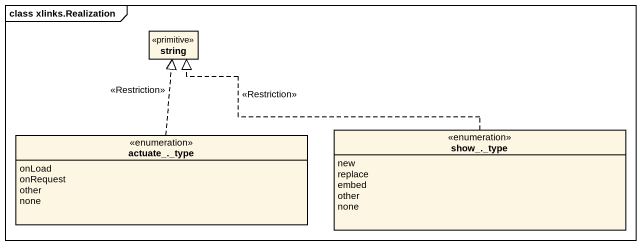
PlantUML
@startuml
mainframe class xlinks.Realization
hide circle
hide empty members
class string <<primitive>>
enum "actuate_._type" as actuate_type {
  onLoad
  onRequest
  other
  none
}
enum "show_._type" as show_type {
  new
  replace
  embed
  other
  none
}
actuate_type .up.|> string : <<Restriction>>
show_type .left.|> string : <<Restriction>>
@enduml
